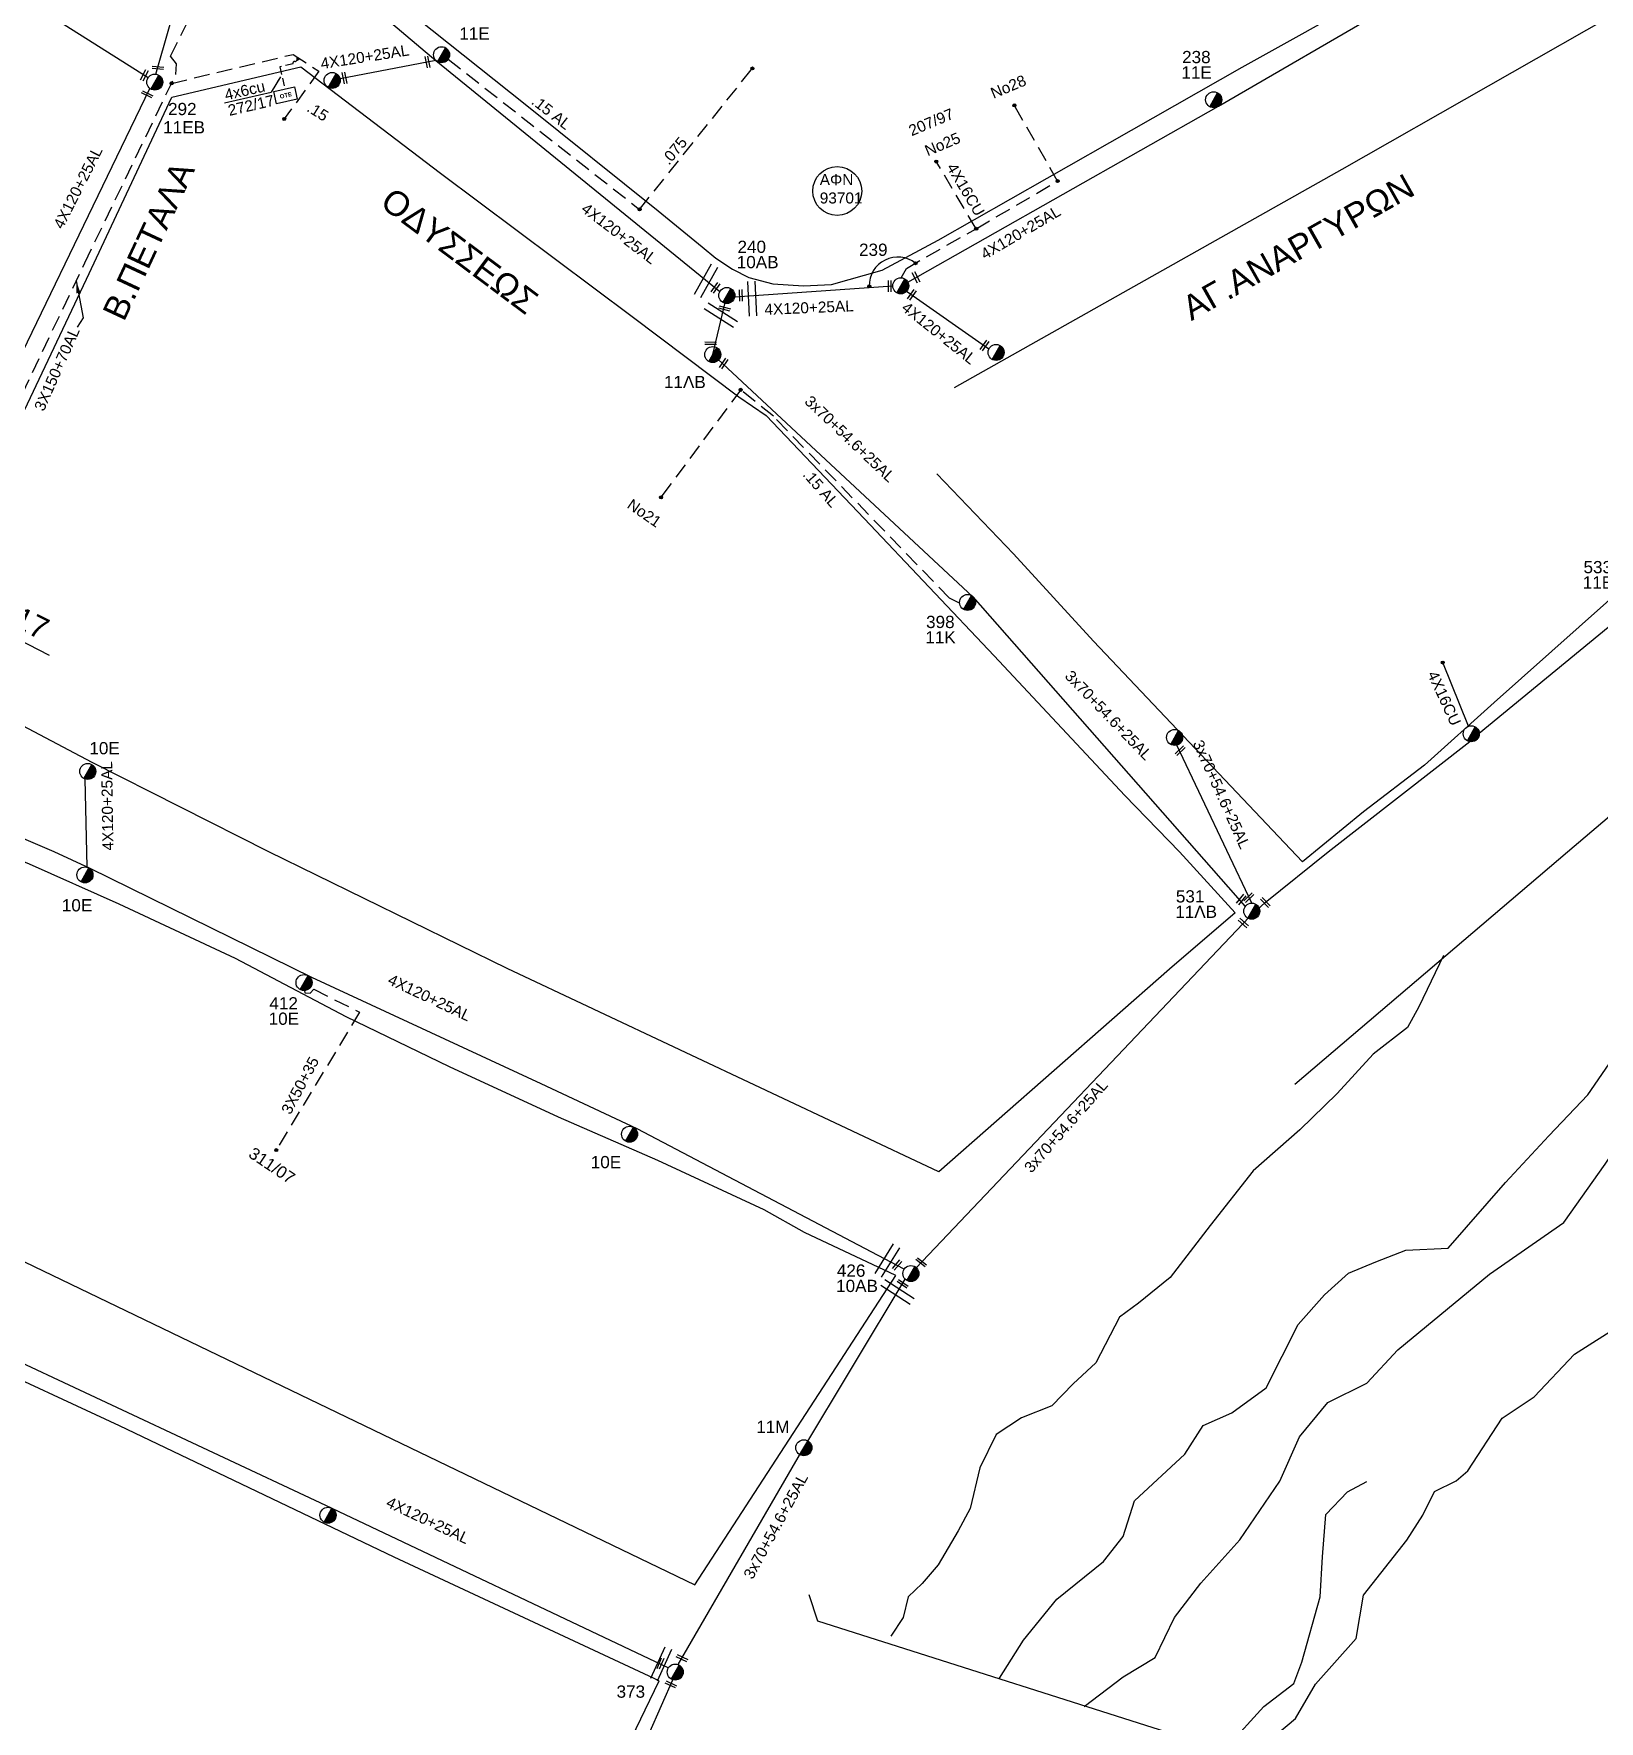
# Model space of a CAD drawing. Header units: millimetres. Extents: x 974 to 2037, y 106 to 580.
# Drawn here: x 1429.5 to 1557.4, y 273.9 to 411.8 of the extents above; entities that cross this region are included whole.
import ezdxf

# ---------------------------------------------------------------- set-up
doc = ezdxf.new("R2010")
doc.units = ezdxf.units.MM
doc.linetypes.add('DASHED', pattern=[19.05, 12.7, -6.35])
for name, color, linetype in [('Pillar OTE', 7, 'Continuous'), ('Γέφυρες Εναέριου Δικτύου', 7, 'Continuous'), ('Γυμνά εναέρια ΧΤ (3Φ)   3x50+35CU', 7, 'Continuous'), ('Γυμνά εναέρια ΧΤ (3Φ)   4x16CU', 7, 'Continuous'), ('Γυμνά εναέρια ΧΤ και ΦΟΠ (1Φ)   2x16+16AL', 7, 'Continuous'), ('Επιγραφές - Σχήματα', 7, 'Continuous'), ('Μηχανική τομή', 7, 'Continuous'), ('Στύλος ΦΜ', 7, 'Continuous'), ('Στύλος ΦΜ @ 1', 7, 'Continuous'), ('Συνδέσεις', 7, 'Continuous'), ('Συνεστραμμένα ΧΤ   3x70+54.6+25 AL', 7, 'SYN_LINE'), ('Συνεστραμμένα ΧΤ   4x120+25 AL', 7, 'SYN_LINE'), ('Τομή', 7, 'Continuous'), ('Υπόβαθρο ΔΕΗ', 7, 'Continuous'), ('Υπόγεια Καλώδια Δικτύου ΧΤ   .075', 7, 'DASHED'), ('Υπόγεια Καλώδια Δικτύου ΧΤ   .15', 7, 'DASHED'), ('Υπόγεια καλώδια Δικτύου ΧΤ και Παρ. ΧΤ - 3X150+70 AL', 7, 'DASHED'), ('Υπόγεια καλώδια Παροχών ΧΤ   .15', 7, 'DASHED'), ('Υπόγεια καλώδια Παροχών ΧΤ   4x50AL', 7, 'DASHED'), ('Υπόγεια καλώδια Παροχών ΧΤ   4x6', 7, 'DASHED')]:
    doc.layers.add(name, color=color, linetype=linetype)
doc.styles.get("Standard").update_dxf_attribs({"font": 'arial.ttf'})
doc.linetypes.add('SYN_LINE', pattern='A,0.5,-0.0001,["/\\/\\/\\/",Standard,S=0.1,R=0,X=0,Y=-0.05],-0.25', length=0.7501)
doc.dimstyles.new('ISO-25', dxfattribs={"dimtxt": 2.5, "dimasz": 2.5, "dimexe": 1.25, "dimexo": 0.625, "dimtad": 1, "dimtxsty": 'Standard', "dimcen": 2.5, "dimadec": 0, "dimazin": 0, "dimtfac": 1, "dimtmove": 0, "dimatfit": 3, "dimfxl": 1, "dimarcsym": 0})

# ---------------------------------------------------------------- blocks, each defined once
blk = doc.blocks.new('ΥΠΑΡΧΩΝ ΤΣΙΜΕΝΤΕΝΙΟΣ ΣΤΥΛΟΣ')
at = {"layer": 'Στύλος ΦΜ'}
blk.add_hatch(color=256, dxfattribs=at).paths.add_polyline_path([(-1.29, -2.28, 0.574793), (2.62, 0, 0.268822), (1.3, 2.27)])
blk.add_line((-1.29, -2.28), (1.3, 2.27), dxfattribs=at)
blk.add_circle((0, 0), 2.62, dxfattribs=at)
at = {"layer": 'Στύλος ΦΜ', "flags": 4}
for tag, p in [('ΑΡΙΘΜΟΣ', (-4.68, 8.05)), ('ΤΥΠΟΣ', (-4.91, 3.03))]:
    blk.add_attdef(tag, p, '', height=4, dxfattribs=at)
blk = doc.blocks.new('_ΣΥΝΔΕΣΗ')
at = {"layer": 'Συνδέσεις', "linetype": 'SYN_LINE', "ltscale": 40}
blk.add_hatch(color=256, dxfattribs=at).paths.add_polyline_path([(0.5, -0.01, 1), (-0.5, -0.01, 1)])
at = {"layer": 'Συνδέσεις'}
blk.add_circle((0, -0.01), 0.5, dxfattribs=at)
blk = doc.blocks.new('ΤΟΜΗ')
at = {"layer": 'Τομή', "ltscale": 40}
for p, q in [((-5.68, 0), (5.68, 0)), ((5.68, -2.33), (-5.68, -2.33))]:
    blk.add_line(p, q, dxfattribs=at)
blk = doc.blocks.new('ΜΗΧΑΝΙΚΗ ΤΟΜΗ')
at = {"layer": 'Μηχανική τομή', "ltscale": 40}
for p, q in [((-1.89, 0.78), (1.89, 0.78)), ((1.89, 0), (-1.89, 0))]:
    blk.add_line(p, q, dxfattribs=at)
blk = doc.blocks.new('PILLAR ΟΤΕ')
at = {"layer": 'Pillar OTE', "ltscale": 40}
blk.add_lwpolyline([(-3.31, 2.02), (3.39, 2.02), (3.39, -1.99), (-3.31, -1.99)], close=True, dxfattribs=at)
at = {"layer": 'Pillar OTE', "insert": (-1.81, 0.71), "char_height": 1.3575, "width": 109.961, "attachment_point": 1}
blk.add_mtext('{\\fArial|b1|i0|c161|p34;OTE}', dxfattribs=at)

msp = doc.modelspace()

# ---------------------------------------------------------------- hatches: boundary and pattern name
at = {"layer": 'Pillar OTE', "ltscale": 40}
h = msp.add_hatch(color=256, dxfattribs=at)
h.dxf.hatch_style = 1
h.paths.add_polyline_path([(1450.97, 409.93), (1450.9, 409.5), (1451.28, 409.73)])

# ---------------------------------------------------------------- linework, layer by layer
at = {"layer": 'Γέφυρες Εναέριου Δικτύου'}
msp.add_lwpolyline([(1501.54, 393.05, 0.638152), (1497.76, 391.16)], format="xyb", dxfattribs=at)
at = {"layer": 'Γυμνά εναέρια ΧΤ (3Φ)   3x50+35CU', "color": 1, "linetype": 'DASHED', "ltscale": 0.1}
msp.add_lwpolyline([(1451.56, 333.99), (1451.64, 333.41), (1452.08, 333.39), (1452.36, 333.71), (1456.1, 331.83), (1449.3, 320.56)], dxfattribs=at)
at = {"layer": 'Γυμνά εναέρια ΧΤ (3Φ)   4x16CU', "color": 5, "linetype": 'DASHED', "ltscale": 0.1}
msp.add_lwpolyline([(1500.36, 391.85), (1500.79, 392.63), (1506.49, 395.87), (1513.15, 399.76), (1509.62, 405.95)], dxfattribs=at)
at = {"layer": 'Γυμνά εναέρια ΧΤ (3Φ)   4x16CU', "color": 27, "linetype": 'DASHED', "ltscale": 0.1}
msp.add_lwpolyline([(1506.49, 395.87), (1503.23, 401.36)], dxfattribs=at)
at = {"layer": 'Γυμνά εναέρια ΧΤ (3Φ)   4x16CU', "color": 173, "linetype": 'SYN_LINE', "ltscale": 5}
msp.add_lwpolyline([(1546.72, 355.21), (1544.62, 360.41)], dxfattribs=at)
at = {"layer": 'Γυμνά εναέρια ΧΤ και ΦΟΠ (1Φ)   2x16+16AL'}
msp.add_lwpolyline([(1352.7, 446.22), (1384.85, 434.02), (1419.17, 420.64), (1438.83, 408.22)], dxfattribs=at)
at = {"layer": 'Επιγραφές - Σχήματα', "ltscale": 5}
msp.add_lwpolyline([(1423.01, 364.99), (1430.74, 361.02)], dxfattribs=at)
at = {"layer": 'Επιγραφές - Σχήματα'}
msp.add_circle((1495.14, 398.95), 2, dxfattribs=at)
at = {"layer": 'Συνεστραμμένα ΧΤ   3x70+54.6+25 AL', "color": 173, "ltscale": 10}
for points in [[(1587.05, 389.17), (1559.37, 364.29), (1547.6, 354.62)], [(1484.97, 385.58), (1506.21, 365.78), (1528.47, 340.46)], [(1501.6, 310.95), (1501.6, 310.95), (1528.81, 339.6), (1530.11, 340.8), (1535.26, 344.93), (1546.82, 353.95)], [(1529.01, 340.75), (1522.88, 353.66)]]:
    msp.add_lwpolyline(points, dxfattribs=at)
at = {"layer": 'Συνεστραμμένα ΧΤ   3x70+54.6+25 AL', "color": 85, "ltscale": 10}
msp.add_lwpolyline([(1482.15, 278.51), (1492.24, 295.96), (1500.7, 310)], dxfattribs=at)
at = {"layer": 'Συνεστραμμένα ΧΤ   4x120+25 AL', "color": 5, "ltscale": 10}
for points in [[(1500.9, 391.51), (1526.29, 405.88), (1540.38, 414.06), (1556.63, 423.16), (1573.2, 432.99)], [(1499.67, 391.18), (1486.76, 390.28)], [(1500.81, 390.76), (1507.54, 386.06)]]:
    msp.add_lwpolyline(points, dxfattribs=at)
at = {"layer": 'Συνεστραμμένα ΧΤ   4x120+25 AL', "color": 1, "ltscale": 10}
for points in [[(1439.46, 408.5), (1443.97, 424.31)], [(1412.94, 354.05), (1424.33, 377.02), (1438.98, 407.32)], [(1500.62, 310.83), (1478.79, 322.29), (1470.96, 325.98), (1452.22, 334.67), (1434.1, 343.57), (1431.16, 344.93), (1412.48, 352.95), (1412.94, 354.05)]]:
    msp.add_lwpolyline(points, dxfattribs=at)
at = {"layer": 'Συνεστραμμένα ΧΤ   4x120+25 AL', "color": 27, "ltscale": 10}
for points in [[(1444.83, 424.45), (1462.34, 409.62), (1485.56, 390.75)], [(1462.34, 409.62), (1454.52, 408.12)], [(1396.04, 318.31), (1408.93, 312.26), (1412.75, 310.57), (1425.76, 304.45), (1453.33, 291.54), (1453.33, 291.54), (1453.33, 291.54), (1481.35, 278.25)]]:
    msp.add_lwpolyline(points, dxfattribs=at)
at = {"layer": 'Συνεστραμμένα ΧΤ   4x120+25 AL', "color": 173, "ltscale": 5}
msp.add_lwpolyline([(1484.97, 385.58), (1484.97, 385.58), (1484.97, 385.58), (1486.12, 390.41), (1486.12, 390.41)], dxfattribs=at)
at = {"layer": 'Συνεστραμμένα ΧΤ   4x120+25 AL', "color": 1, "ltscale": 5}
msp.add_lwpolyline([(1433.86, 343.68), (1433.68, 350.9)], dxfattribs=at)
at = {"layer": 'Συνεστραμμένα ΧΤ   4x120+25 AL', "color": 85, "ltscale": 10}
msp.add_lwpolyline([(1466.48, 242.45), (1473.75, 259.01), (1477.75, 268.3), (1481.78, 277.45)], dxfattribs=at)
at = {"layer": 'Υπόβαθρο ΔΕΗ'}
for points in [[(1504.72, 382.89), (1536.41, 400.73), (1560.31, 414.37), (1572.65, 421.5), (1586.39, 389.91), (1562.72, 369.51), (1548.83, 357.15), (1543.13, 352.03), (1538.13, 348.21), (1533.16, 344.13), (1521.93, 355.98), (1516.08, 362.17), (1509.54, 369.3), (1503.28, 375.83)], [(1460.85, 413.06), (1469.64, 406.04), (1480.52, 397.33), (1484.11, 394.38), (1485.21, 393.45), (1486.57, 392.56), (1487.93, 391.88), (1489.89, 391.37), (1492.38, 391.21), (1494.68, 391.3), (1498.8, 392.47), (1503.39, 394.93), (1512.3, 400.01), (1519.18, 403.93), (1528.22, 409.07), (1538.95, 415.06)], [(1523.1, 344.93), (1527.66, 339.96), (1522.28, 335.34), (1503.45, 318.79), (1468.18, 335.4), (1448.69, 344.93), (1434.27, 352.25), (1427.6, 355.75), (1418.81, 360.13), (1433.8, 391.74), (1440.76, 406.62), (1451.32, 409.1), (1462.71, 400.4), (1478.39, 388.7), (1487.11, 382.14), (1489.33, 380.6), (1497.34, 372.19), (1507.96, 360.97), (1518.64, 349.54), (1523.1, 344.93)], [(1445.06, 406.15), (1448.88, 407.04)], [(1492.83, 284.23), (1493.53, 282.08), (1558.95, 261.26), (1585.2, 291.83), (1601.11, 309.87), (1616.04, 327.04), (1631, 344.93), (1633.68, 348.37), (1637.78, 353.54), (1643.86, 361.33)], [(1532.54, 325.95), (1554.81, 344.93), (1566.36, 354.76)], [(1426.74, 344.93), (1413.14, 351.24), (1410.04, 344.93), (1400.2, 325.15), (1483.5, 285.03), (1499.93, 310.3), (1492.46, 313.83), (1489.18, 315.67), (1480.48, 319.72), (1472.37, 323.25), (1463.46, 327.37), (1455.01, 331.44), (1445.97, 336.23), (1436.47, 340.67), (1429.14, 343.94), (1426.74, 344.93)], [(1467.38, 249.79), (1480.59, 277.17), (1458.94, 287.28), (1436.49, 298.01), (1412.56, 309.13), (1395.99, 317.33), (1382.6, 289.89), (1404.26, 279.42), (1423.4, 270.22), (1443.58, 260.98), (1463.19, 251.65), (1467.38, 249.79)]]:
    msp.add_lwpolyline(points, dxfattribs=at)
at = {"layer": 'Υπόβαθρο ΔΕΗ', "ltscale": 2}
for points in [[(1544.68, 336.47), (1542.66, 332.27), (1541.73, 330.57), (1538.92, 328.4), (1535.98, 325.18), (1532.94, 322.23), (1529.12, 318.87), (1525.62, 314.4), (1522.35, 310.16), (1519.77, 308.05), (1518.21, 306.9), (1516.27, 303.17), (1514.43, 301.45), (1512.68, 299.66), (1510.19, 298.69), (1508.12, 297.32), (1506.78, 294.59), (1506, 291.28), (1505.03, 289.44), (1503.38, 286.67), (1502.09, 285.15), (1500.94, 284.05), (1500.52, 282.35), (1499.51, 280.83)], [(1515.33, 275.08), (1518.5, 277.5), (1521.12, 279.09), (1522.71, 282.36), (1524.86, 285.16), (1528.04, 288.71), (1531.31, 293.49), (1532.9, 297.13), (1535.24, 299.93), (1538.42, 301.52), (1540.94, 304.23), (1548.44, 310.43), (1554.51, 314.63), (1557.88, 319.4), (1561.06, 324.16), (1564.05, 326.77), (1568.83, 329.99), (1570.89, 334.28), (1571.36, 336.06)], [(1508.4, 277.41), (1510.37, 280.5), (1513.08, 283.86), (1516.91, 286.94), (1518.5, 288.99), (1519.43, 291.89), (1523.55, 295.72), (1525.04, 298.05), (1527.38, 299.08), (1530.18, 301.13), (1532.81, 306.3), (1534.96, 308.73), (1536.92, 310.5), (1539.16, 311.43), (1541.6, 312.37), (1545.05, 312.55), (1549.74, 317.9), (1553.29, 321.73), (1556.47, 325.09), (1558.81, 328.47)], [(1529.23, 270.68), (1530.22, 272.12), (1532.58, 274.1), (1534.23, 276.91), (1537.53, 280.64), (1538.15, 284.19), (1541.67, 288.69), (1542.99, 290.71), (1543.94, 292.65), (1545.71, 293.52), (1546.66, 294.35), (1549.48, 298.66), (1552.09, 300.39), (1555.39, 303.87), (1559.19, 306.3), (1562.85, 310.71), (1565.4, 314.35), (1569.57, 317.53), (1573.06, 319.3), (1578.68, 320.6), (1580.19, 322.47)], [(1527.02, 271.81), (1530.01, 275.08), (1532.44, 276.95), (1533.1, 278.72), (1534.59, 284.04), (1534.78, 287.31), (1535.06, 290.77), (1536.84, 292.64), (1538.42, 293.48)]]:
    msp.add_lwpolyline(points, dxfattribs=at)
at = {"layer": 'Υπόγεια Καλώδια Δικτύου ΧΤ   .075', "color": 27, "ltscale": 0.1}
msp.add_lwpolyline([(1478.99, 397.45), (1488.21, 408.97)], dxfattribs=at)
at = {"layer": 'Υπόγεια καλώδια Δικτύου ΧΤ και Παρ. ΧΤ - 3X150+70 AL', "color": 85, "ltscale": 0.1}
for points in [[(1413.84, 352.11), (1414.66, 353.16), (1433.66, 393.09), (1441.09, 408.47), (1441.14, 409.35), (1440.65, 409.97), (1446.34, 421.25), (1443.31, 424.2)], [(1440.75, 407.75), (1450.68, 410.12), (1452.78, 408.74), (1449.95, 404.84)]]:
    msp.add_lwpolyline(points, dxfattribs=at)
at = {"layer": 'Υπόγεια καλώδια Παροχών ΧΤ   .15', "color": 27, "ltscale": 0.1}
msp.add_lwpolyline([(1463.35, 409.72), (1478.99, 397.45)], dxfattribs=at)
at = {"layer": 'Υπόγεια καλώδια Παροχών ΧΤ   .15', "color": 154, "ltscale": 0.1}
msp.add_lwpolyline([(1505.14, 365.26), (1504.32, 365.67), (1489.92, 380.54), (1487.25, 382.7), (1480.74, 373.92)], dxfattribs=at)
at = {"layer": 'Υπόγεια καλώδια Παροχών ΧΤ   4x6', "color": 85, "linetype": 'DASHED', "ltscale": 0.05}
msp.add_lwpolyline([(1450.9, 409.5, 0.807944), (1450.67, 409.35), (1449.58, 409.1), (1450.01, 407.27)], format="xyb", dxfattribs=at)

# ---------------------------------------------------------------- block references
at = {"layer": 'Pillar OTE', "xscale": 0.258763586230404, "yscale": 0.258763586230404, "zscale": 0.258763586230404, "rotation": 13}
msp.add_blockref('PILLAR ΟΤΕ', (1450.05, 406.76), dxfattribs=at)
at = {"layer": 'Μηχανική τομή'}
for p, xscale, yscale, zscale, rotation in [((1461.76, 409.51), 0.250000000000005, 0.250000000000005, 0.250000000000005, 100.9626785904518), ((1438.61, 408.36), 0.2499999999999202, 0.2499999999999202, 0.2499999999999202, 62.57816771274469), ((1439.64, 409.12), 0.2500000000000541, 0.2500000000000541, 0.2500000000000541, 175.7963107357944), ((1454.97, 408.2), 0.250000000000005, 0.250000000000005, 0.250000000000005, 100.9626785904518), ((1438.8, 406.94), 0.2499999999998544, 0.2499999999998544, 0.2499999999998544, 154.0113616119191), ((1501.66, 391.94), 0.2499999999999636, 0.2499999999999636, 0.2499999999999636, 117.5198592534497), ((1485.28, 390.98), 0.2499999999999286, 0.2499999999999286, 0.2499999999999286, 55.41228657487063), ((1487.36, 390.42), 0.2499999999999286, 0.2499999999999286, 0.2499999999999286, 92.3040377497073), ((1499.53, 391.17), 0.2499999999999846, 0.2499999999999846, 0.2499999999999846, 89.8289381456461), ((1501.31, 390.41), 0.2499999999999286, 0.2499999999999286, 0.2499999999999286, 55.41228657487063), ((1485.91, 389.26), 0.2499999999999497, 0.2499999999999497, 0.2499999999999497, 345.0752289885239), ((1484.8, 386.41), 0.2499999999999497, 0.2499999999999497, 0.2499999999999497, 359.3386158948105), ((1507.25, 386.27), 0.2499999999999286, 0.2499999999999286, 0.2499999999999286, 55.41228657487063), ((1485.94, 384.8), 0.2499999999999286, 0.2499999999999286, 0.2499999999999286, 55.41228657487063), ((1523.22, 353.13), 0.250000000000056, 0.250000000000056, 0.250000000000056, 44.41947674358537), ((1528.22, 340.98), 0.249999999999958, 0.249999999999958, 0.249999999999958, 49.90364892476171), ((1528.85, 341.12), 0.2499999999999748, 0.2499999999999748, 0.2499999999999748, 44.41947674360361), ((1530.04, 340.74), 0.2499999999999744, 0.2499999999999744, 0.2499999999999744, 313.7077471212228), ((1528.26, 339.05), 0.2500000000000628, 0.2500000000000628, 0.2500000000000628, 318.7307444440724), ((1501.94, 311.32), 0.2500000000000078, 0.2500000000000078, 0.2500000000000078, 322.3118207746683), ((1500.1, 311.1), 0.2499999999999415, 0.2499999999999415, 0.2499999999999415, 48.92717648392427), ((1500.43, 309.55), 0.2499999999999904, 0.2499999999999904, 0.2499999999999904, 324.781229398612), ((1480.78, 278.56), 0.2499999999999483, 0.2499999999999483, 0.2499999999999483, 67.67272173855862), ((1482.41, 278.95), 0.2500000000000215, 0.2500000000000215, 0.2500000000000215, 334.5586033714708), ((1481.5, 276.8), 0.2499999999999944, 0.2499999999999944, 0.2499999999999944, 334.631846224528)]:
    msp.add_blockref('ΜΗΧΑΝΙΚΗ ΤΟΜΗ', p, dxfattribs=dict(at, xscale=xscale, yscale=yscale, zscale=zscale, rotation=rotation))
at = {"layer": 'Στύλος ΦΜ @ 1', "ltscale": 40}
ref = msp.add_blockref('ΥΠΑΡΧΩΝ ΤΣΙΜΕΝΤΕΝΙΟΣ ΣΤΥΛΟΣ', (1462.81, 410.09), dxfattribs=dict(at, xscale=0.25, yscale=0.25, zscale=0.25))
ref.add_attrib('ΤΥΠΟΣ', '11E', (1464.26, 411.32), dxfattribs={"layer": 'Στύλος ΦΜ', "height": 1, "flags": 4})
ref.add_attrib('ΑΡΙΘΜΟΣ', '241', (1464.32, 412.58), dxfattribs={"layer": 'Στύλος ΦΜ', "height": 1, "flags": 4})
ref = msp.add_blockref('ΥΠΑΡΧΩΝ ΤΣΙΜΕΝΤΕΝΙΟΣ ΣΤΥΛΟΣ', (1525.9, 406.41), dxfattribs=dict(at, xscale=0.25, yscale=0.25, zscale=0.25))
ref.add_attrib('ΤΥΠΟΣ', '11E', (1523.26, 408.14), dxfattribs={"layer": 'Στύλος ΦΜ', "height": 1, "flags": 4})
ref.add_attrib('ΑΡΙΘΜΟΣ', '238', (1523.32, 409.4), dxfattribs={"layer": 'Στύλος ΦΜ', "height": 1, "flags": 4})
ref = msp.add_blockref('ΥΠΑΡΧΩΝ ΤΣΙΜΕΝΤΕΝΙΟΣ ΣΤΥΛΟΣ', (1439.37, 407.85), dxfattribs=dict(at, xscale=0.25, yscale=0.25, zscale=0.25))
ref.add_attrib('ΤΥΠΟΣ', '11EB', (1440.06, 403.66), dxfattribs={"layer": 'Στύλος ΦΜ', "height": 1, "flags": 4})
ref.add_attrib('ΑΡΙΘΜΟΣ', '292', (1440.46, 405.15), dxfattribs={"layer": 'Στύλος ΦΜ', "height": 1, "flags": 4})
at = {"layer": 'Στύλος ΦΜ @ 1', "ltscale": 40, "xscale": 0.25, "yscale": 0.25, "zscale": 0.25}
for p in [(1453.87, 407.99), (1508.12, 385.76), (1522.71, 354.29), (1546.95, 354.59), (1453.53, 290.72)]:
    msp.add_blockref('ΥΠΑΡΧΩΝ ΤΣΙΜΕΝΤΕΝΙΟΣ ΣΤΥΛΟΣ', p, dxfattribs=at)
at = {"layer": 'Στύλος ΦΜ @ 1', "ltscale": 40}
ref = msp.add_blockref('ΥΠΑΡΧΩΝ ΤΣΙΜΕΝΤΕΝΙΟΣ ΣΤΥΛΟΣ', (1486.12, 390.41), dxfattribs=dict(at, xscale=0.25, yscale=0.25, zscale=0.25))
ref.add_attrib('ΤΥΠΟΣ', '10AB', (1486.93, 392.64), dxfattribs={"layer": 'Στύλος ΦΜ', "height": 1, "flags": 4})
ref.add_attrib('ΑΡΙΘΜΟΣ', '240', (1486.99, 393.89), dxfattribs={"layer": 'Στύλος ΦΜ', "height": 1, "flags": 4})
ref = msp.add_blockref('ΥΠΑΡΧΩΝ ΤΣΙΜΕΝΤΕΝΙΟΣ ΣΤΥΛΟΣ', (1500.33, 391.2), dxfattribs=dict(at, xscale=0.25, yscale=0.25, zscale=0.25))
ref.add_attrib('ΤΥΠΟΣ', '239', (1496.92, 393.65), dxfattribs={"layer": 'Στύλος ΦΜ', "height": 1, "flags": 4})
ref = msp.add_blockref('ΥΠΑΡΧΩΝ ΤΣΙΜΕΝΤΕΝΙΟΣ ΣΤΥΛΟΣ', (1484.97, 385.58), dxfattribs=dict(at, xscale=0.25, yscale=0.25, zscale=0.25))
ref.add_attrib('ΤΥΠΟΣ', '11ΛB', (1480.98, 382.84), dxfattribs={"layer": 'Στύλος ΦΜ', "height": 1, "flags": 4})
ref = msp.add_blockref('ΥΠΑΡΧΩΝ ΤΣΙΜΕΝΤΕΝΙΟΣ ΣΤΥΛΟΣ', (1558.96, 364.82), dxfattribs=dict(at, xscale=0.25, yscale=0.25, zscale=0.25))
ref.add_attrib('ΤΥΠΟΣ', '11E', (1556.06, 366.46), dxfattribs={"layer": 'Στύλος ΦΜ', "height": 1, "flags": 4})
ref.add_attrib('ΑΡΙΘΜΟΣ', '533', (1556.12, 367.71), dxfattribs={"layer": 'Στύλος ΦΜ', "height": 1, "flags": 4})
ref = msp.add_blockref('ΥΠΑΡΧΩΝ ΤΣΙΜΕΝΤΕΝΙΟΣ ΣΤΥΛΟΣ', (1505.79, 365.32), dxfattribs=dict(at, xscale=0.25, yscale=0.25, zscale=0.25))
ref.add_attrib('ΤΥΠΟΣ', '11K', (1502.34, 361.97), dxfattribs={"layer": 'Στύλος ΦΜ', "height": 1, "flags": 4})
ref.add_attrib('ΑΡΙΘΜΟΣ', '398', (1502.4, 363.23), dxfattribs={"layer": 'Στύλος ΦΜ', "height": 1, "flags": 4})
ref = msp.add_blockref('ΥΠΑΡΧΩΝ ΤΣΙΜΕΝΤΕΝΙΟΣ ΣΤΥΛΟΣ', (1433.9, 351.51), dxfattribs=dict(at, xscale=0.25, yscale=0.25, zscale=0.25))
ref.add_attrib('ΤΥΠΟΣ', '10E', (1434.03, 352.91), dxfattribs={"layer": 'Στύλος ΦΜ', "height": 1, "flags": 4})
ref = msp.add_blockref('ΥΠΑΡΧΩΝ ΤΣΙΜΕΝΤΕΝΙΟΣ ΣΤΥΛΟΣ', (1433.67, 343.05), dxfattribs=dict(at, xscale=0.25, yscale=0.25, zscale=0.25))
ref.add_attrib('ΤΥΠΟΣ', '10E', (1431.78, 340.07), dxfattribs={"layer": 'Στύλος ΦΜ', "height": 1, "flags": 4})
ref = msp.add_blockref('ΥΠΑΡΧΩΝ ΤΣΙΜΕΝΤΕΝΙΟΣ ΣΤΥΛΟΣ', (1529.01, 340.09), dxfattribs=dict(at, xscale=0.25, yscale=0.25, zscale=0.25))
ref.add_attrib('ΤΥΠΟΣ', '11ΛB', (1522.76, 339.54), dxfattribs={"layer": 'Στύλος ΦΜ', "height": 1, "flags": 4})
ref.add_attrib('ΑΡΙΘΜΟΣ', '531', (1522.81, 340.8), dxfattribs={"layer": 'Στύλος ΦΜ', "height": 1, "flags": 4})
ref = msp.add_blockref('ΥΠΑΡΧΩΝ ΤΣΙΜΕΝΤΕΝΙΟΣ ΣΤΥΛΟΣ', (1451.57, 334.25), dxfattribs=dict(at, xscale=0.25, yscale=0.25, zscale=0.25))
ref.add_attrib('ΤΥΠΟΣ', '10E', (1448.68, 330.8), dxfattribs={"layer": 'Στύλος ΦΜ', "height": 1, "flags": 4})
ref.add_attrib('ΑΡΙΘΜΟΣ', '412', (1448.74, 332.06), dxfattribs={"layer": 'Στύλος ΦΜ', "height": 1, "flags": 4})
ref = msp.add_blockref('ΥΠΑΡΧΩΝ ΤΣΙΜΕΝΤΕΝΙΟΣ ΣΤΥΛΟΣ', (1478.17, 321.86), dxfattribs=dict(at, xscale=0.25, yscale=0.25, zscale=0.25))
ref.add_attrib('ΤΥΠΟΣ', '10E', (1475, 319.08), dxfattribs={"layer": 'Στύλος ΦΜ', "height": 1, "flags": 4})
ref = msp.add_blockref('ΥΠΑΡΧΩΝ ΤΣΙΜΕΝΤΕΝΙΟΣ ΣΤΥΛΟΣ', (1501.16, 310.47), dxfattribs=dict(at, xscale=0.25, yscale=0.25, zscale=0.25))
ref.add_attrib('ΤΥΠΟΣ', '10AB', (1495.05, 308.96), dxfattribs={"layer": 'Στύλος ΦΜ', "height": 1, "flags": 4})
ref.add_attrib('ΑΡΙΘΜΟΣ', '426', (1495.11, 310.21), dxfattribs={"layer": 'Στύλος ΦΜ', "height": 1, "flags": 4})
ref = msp.add_blockref('ΥΠΑΡΧΩΝ ΤΣΙΜΕΝΤΕΝΙΟΣ ΣΤΥΛΟΣ', (1492.41, 296.23), dxfattribs=dict(at, xscale=0.25, yscale=0.25, zscale=0.25))
ref.add_attrib('ΤΥΠΟΣ', '11M', (1488.52, 297.44), dxfattribs={"layer": 'Στύλος ΦΜ', "height": 1, "flags": 4})
ref = msp.add_blockref('ΥΠΑΡΧΩΝ ΤΣΙΜΕΝΤΕΝΙΟΣ ΣΤΥΛΟΣ', (1481.9, 277.9), dxfattribs=dict(at, xscale=0.25, yscale=0.25, zscale=0.25))
ref.add_attrib('ΤΥΠΟΣ', '373', (1477.11, 275.8), dxfattribs={"layer": 'Στύλος ΦΜ', "height": 1, "flags": 4})
at = {"layer": 'Συνδέσεις', "xscale": 0.25, "yscale": 0.25, "zscale": 0.25}
for p in [(1488.21, 408.97), (1440.75, 407.75), (1509.62, 405.95), (1449.95, 404.84), (1503.23, 401.36), (1513.15, 399.76), (1478.99, 397.45), (1506.49, 395.87), (1501.54, 393.05), (1497.76, 391.16), (1487.25, 382.7), (1480.74, 373.92), (1544.62, 360.41), (1449.3, 320.56)]:
    msp.add_blockref('_ΣΥΝΔΕΣΗ', p, dxfattribs=at)
at = {"layer": 'Τομή'}
for p, xscale, yscale, zscale, rotation in [((1484.67, 391.47), 0.249999999999869, 0.249999999999869, 0.249999999999869, 240.8299176311723), ((1488.48, 390.16), 0.249999999999869, 0.249999999999869, 0.249999999999869, 272.9226512840025), ((1485.79, 389.04), 0.249999999999869, 0.249999999999869, 0.249999999999869, 327.5619395331011), ((1498.99, 311.69), 0.2500000000000407, 0.2500000000000407, 0.2500000000000407, 57.892569712995), ((1500.22, 309.21), 0.2500000000000199, 0.2500000000000199, 0.2500000000000199, 327.3374553807445), ((1480.49, 278.68), 0.2499999999999016, 0.2499999999999016, 0.2499999999999016, 65.66719135293604)]:
    msp.add_blockref('ΤΟΜΗ', p, dxfattribs=dict(at, xscale=xscale, yscale=yscale, zscale=zscale, rotation=rotation))

# ---------------------------------------------------------------- texts
at = {"layer": 'Γυμνά εναέρια ΧΤ (3Φ)   3x50+35CU', "color": 7, "insert": (1449.66, 323.82), "char_height": 0.9, "width": 84.1859, "attachment_point": 1, "rotation": 61.9962}
msp.add_mtext('3X50+35', dxfattribs=at)
at = {"layer": 'Γυμνά εναέρια ΧΤ (3Φ)   4x16CU', "color": 7, "char_height": 0.9, "width": 84.1859, "attachment_point": 1}
for insert, rotation in [((1504.82, 401.35), 300.6566), ((1544.16, 359.84), 294.6952)]:
    msp.add_mtext('4X16CU', dxfattribs=dict(at, insert=insert, rotation=rotation))
at = {"layer": 'Επιγραφές - Σχήματα', "color": 7, "char_height": 0.9, "width": 84.1859, "attachment_point": 1}
for s, insert, rotation in [('No28', (1507.56, 407.31), 22.8288), ('207/97', (1500.87, 404.25), 22.8288), ('No25', (1502.18, 402.61), 22.8288), ('No21', (1478.4, 373.85), 325.2872), ('{\\H1.083x;\\C256;311/07}', (1447.49, 320.86), 326.2473)]:
    msp.add_mtext(s, dxfattribs=dict(at, insert=insert, rotation=rotation))
at = {"layer": 'Επιγραφές - Σχήματα', "ltscale": 0.1, "char_height": 2, "width": 27.6397, "attachment_point": 1}
for s, insert, rotation in [('B.ΠΕΤΑΛΑ', (1435.04, 389.05), 65), ('ΑΓ.ΑΝΑΡΓΥΡΩΝ', (1523.09, 390.05), 29.4375), ('ΟΔΥΣΣΕΩΣ', (1458.87, 399.37), 323.2089)]:
    msp.add_mtext(s, dxfattribs=dict(at, insert=insert, rotation=rotation))
at = {"layer": 'Επιγραφές - Σχήματα', "ltscale": 5, "insert": (1493.71, 400.33), "char_height": 0.9, "width": 3.0182, "attachment_point": 1}
msp.add_mtext('ΑΦΝ\\P93701', dxfattribs=at)
at = {"layer": 'Συνεστραμμένα ΧΤ   3x70+54.6+25 AL', "color": 7, "char_height": 0.9, "width": 84.1859, "attachment_point": 1}
for insert, rotation in [((1493.02, 382.32), 316.4506), ((1514.32, 359.87), 313.8822), ((1524.99, 354.19), 294.1984), ((1510.33, 319.22), 48.7417), ((1487.43, 285.84), 61.5039)]:
    msp.add_mtext('3x70+54.6+25AL', dxfattribs=dict(at, insert=insert, rotation=rotation))
at = {"layer": 'Συνεστραμμένα ΧΤ   4x120+25 AL', "color": 7, "char_height": 0.9, "width": 84.1859, "attachment_point": 1}
for insert, rotation in [((1452.86, 409.8), 8.9025), ((1431.04, 396.18), 63.1286), ((1474.69, 398.05), 322.7247), ((1506.75, 394.09), 30.5311), ((1489.17, 389.72), 2.3689), ((1500.88, 389.97), 321.445), ((1435.1, 345.04), 90.8645), ((1458.72, 334.99), 334.7243), ((1458.58, 292.27), 334.7243)]:
    msp.add_mtext('4X120+25AL', dxfattribs=dict(at, insert=insert, rotation=rotation))
at = {"layer": 'Υπόγεια Καλώδια Δικτύου ΧΤ   .075', "color": 7, "insert": (1480.69, 401.58), "char_height": 0.9, "width": 84.1859, "attachment_point": 1, "rotation": 50.5757}
msp.add_mtext('.075', dxfattribs=at)
at = {"layer": 'Υπόγεια Καλώδια Δικτύου ΧΤ   .15', "color": 7, "insert": (1452.2, 406.29), "char_height": 0.9, "width": 84.1859, "attachment_point": 1, "rotation": 327.7463}
msp.add_mtext('.15', dxfattribs=at)
at = {"layer": 'Υπόγεια καλώδια Δικτύου ΧΤ και Παρ. ΧΤ - 3X150+70 AL', "color": 7, "insert": (1429.48, 381.25), "char_height": 0.9, "width": 84.1859, "attachment_point": 1, "rotation": 66.0196}
msp.add_mtext('3X150+70AL', dxfattribs=at)
at = {"layer": 'Υπόγεια καλώδια Παροχών ΧΤ   .15', "color": 7, "char_height": 0.9, "width": 84.1859, "attachment_point": 1}
for insert, rotation in [((1470.63, 406.84), 322.1485), ((1492.94, 376.33), 311.2719)]:
    msp.add_mtext('.15 AL', dxfattribs=dict(at, insert=insert, rotation=rotation))
at = {"layer": 'Υπόγεια καλώδια Παροχών ΧΤ   4x50AL', "color": 7, "ltscale": 0.2, "attachment_point": 1}
for s, insert, char_height, rotation in [('4x6cu', (1444.99, 407.23), 0.9, 13), ('272/17', (1445.27, 405.96), 0.9, 13), ('25/17', (1425.28, 366.58), 1.8, 334)]:
    msp.add_mtext_dynamic_manual_height_columns(s, width=1.8, gutter_width=12.5, heights=[0.118], dxfattribs=dict(at, insert=insert, char_height=char_height, rotation=rotation))

# ---------------------------------------------------------------- leaders
at = {"layer": 'Επιγραφές - Σχήματα', "ltscale": 40}
msp.add_leader([(1449.65, 408.29), (1448.88, 407.04)], dimstyle='ISO-25', override={"dimasz": 0.4, "dimtad": 0}, dxfattribs=at)
at = {"layer": 'Επιγραφές - Σχήματα'}
msp.add_leader([(1432.95, 391.6), (1433.52, 388.59), (1433.02, 387.81)], dimstyle='ISO-25', override={"dimasz": 1, "dimgap": 0.625, "dimtad": 0}, dxfattribs=at)

doc.saveas('drawing.dxf')
